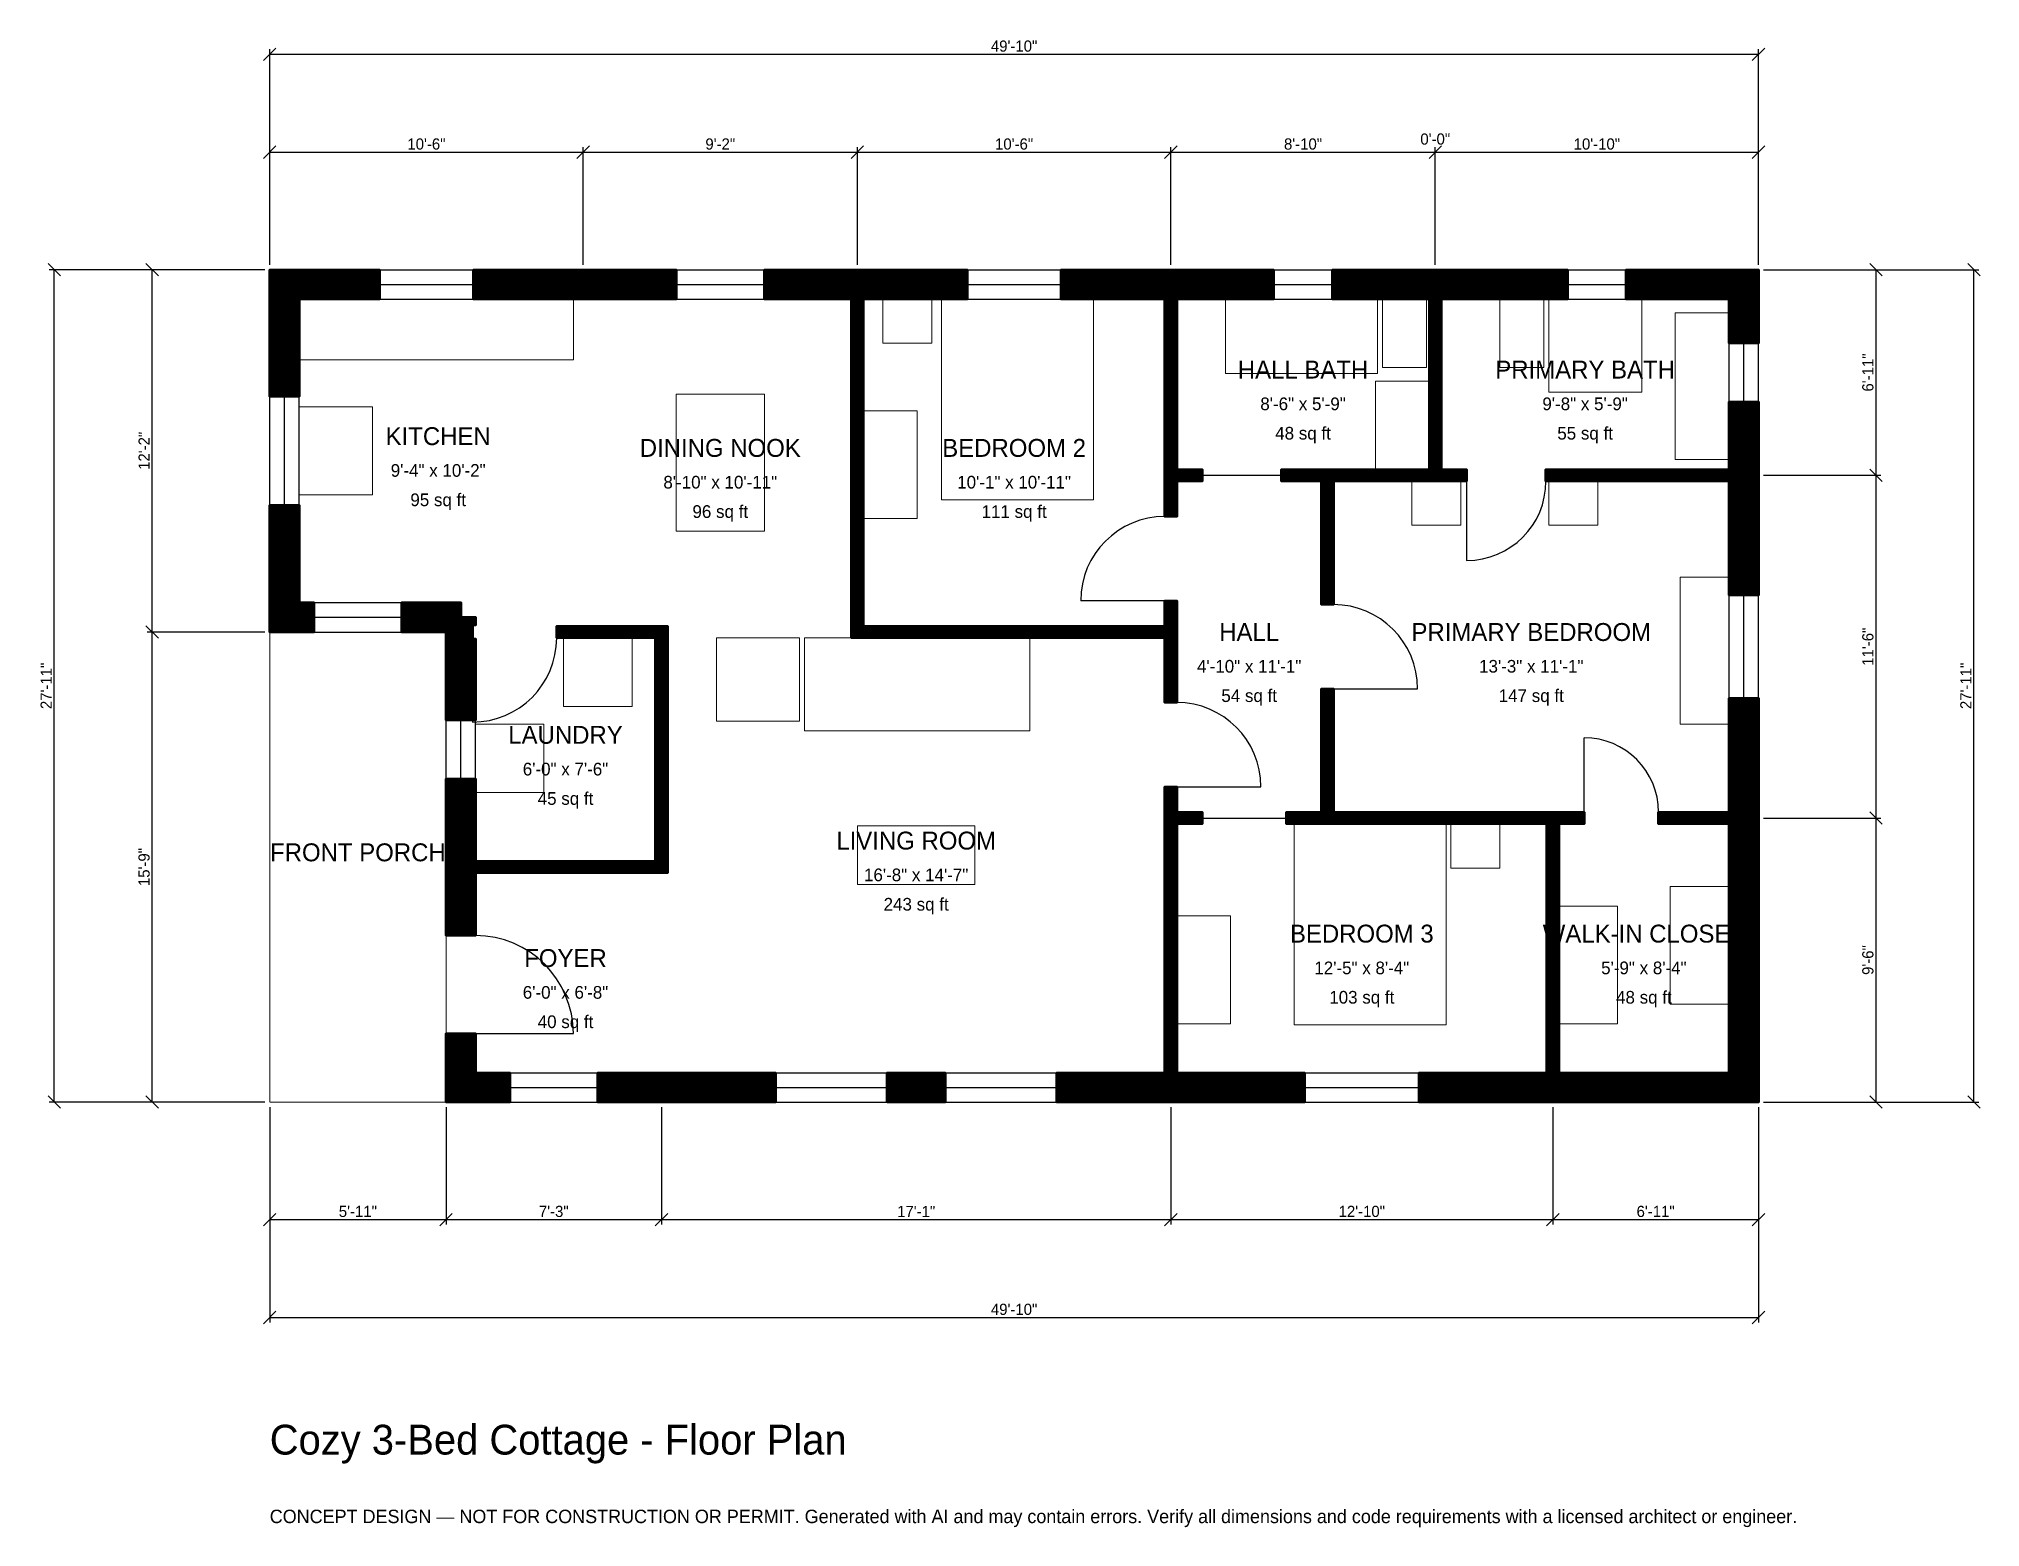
# Model space of a CAD drawing. Header units: inches. Extents: x -93 to 688, y -171 to 427.
import ezdxf
from ezdxf.enums import TextEntityAlignment as Align

# ---------------------------------------------------------------- set-up
doc = ezdxf.new("R2010")
doc.units = ezdxf.units.IN
doc.header["$MEASUREMENT"] = 0
doc.linetypes.add('DASHED', pattern=[0.6, 0.5, -0.1])
for name, color, linetype, lineweight in [('A-ANNO-DIMS', 1, 'Continuous', 13), ('A-ANNO-TEXT', 7, 'Continuous', 18), ('A-AREA-IDEN', 7, 'Continuous', 18), ('A-DOOR', 2, 'Continuous', 25), ('A-FLOR-FIXT', 9, 'Continuous', 13), ('A-FURN', 9, 'Continuous', 13), ('A-GLAZ', 4, 'Continuous', 25), ('A-SITE-PAVE', 8, 'Continuous', 13), ('A-WALL', 7, 'Continuous', 50), ('A-WALL-PATT', 8, 'Continuous', 13)]:
    doc.layers.add(name, color=color, linetype=linetype, lineweight=lineweight)
doc.dimstyles.new('PLAN', dxfattribs={"dimtxt": 4.5, "dimasz": 3, "dimexe": 2, "dimexo": 2, "dimgap": 1, "dimtad": 1, "dimdec": 0, "dimlunit": 4, "dimtsz": 2.5, "dimcen": 2.5, "dimclrd": 1, "dimclre": 1, "dimazin": 3, "dimtfac": 1, "dimtmove": 0, "dimatfit": 3})

msp = doc.modelspace()

# ---------------------------------------------------------------- hatches: boundary and pattern name
at = {"layer": 'A-WALL-PATT'}
h = msp.add_hatch(dxfattribs=at)
h.set_pattern_fill('ANSI31', color=8, scale=0.8)
h.paths.add_polyline_path([(356.2992, 0), (316.4042, 0), (316.4042, 11.811), (356.2992, 11.811), (359.8425, 11.811), (359.8425, 111.811), (359.8425, 116.5354), (359.8425, 126.7717), (364.5669, 126.7717), (364.5669, 116.5354), (374.8031, 116.5354), (374.8031, 111.811), (364.5669, 111.811), (364.5669, 11.811), (368.1102, 11.811), (415.9449, 11.811), (415.9449, 0), (368.1102, 0), (364.5669, 0), (364.5669, 0), (359.8425, 0), (359.8425, 0), (356.2992, 0)])
h.paths.add_polyline_path([(248.1627, 0), (248.1627, 11.811), (271.5223, 11.811), (271.5223, 0), (248.1627, 0)])
h.paths.add_polyline_path([(163.3858, 0), (151.5748, 0), (131.8898, 0), (131.8898, 11.811), (151.5748, 11.811), (163.3858, 11.811), (203.2808, 11.811), (203.2808, 0), (163.3858, 0)])
h.paths.add_polyline_path([(82.6772, 0), (82.6772, 0), (70.8661, 0), (70.8661, 0), (70.8661, 0), (70.8661, 11.811), (70.8661, 11.811), (70.8661, 27.5591), (82.6772, 27.5591), (82.6772, 11.811), (96.4567, 11.811), (96.4567, 0), (82.6772, 0)])
h.paths.add_polyline_path([(70.8661, 88.5827), (70.8661, 92.126), (70.8661, 92.126), (70.8661, 96.8504), (70.8661, 96.8504), (70.8661, 100.3937), (70.8661, 129.9213), (82.6772, 129.9213), (82.6772, 100.3937), (82.6772, 96.8504), (155.1181, 96.8504), (155.1181, 186.6142), (128.3465, 186.6142), (123.622, 186.6142), (115.3543, 186.6142), (115.3543, 191.3386), (123.622, 191.3386), (128.3465, 191.3386), (155.1181, 191.3386), (159.8425, 191.3386), (159.8425, 186.6142), (159.8425, 96.8504), (159.8425, 92.126), (155.1181, 92.126), (82.6772, 92.126), (82.6772, 88.5827), (82.6772, 66.9291), (70.8661, 66.9291), (70.8661, 88.5827)])
h.paths.add_polyline_path([(70.8661, 186.6142), (70.8661, 186.6142), (70.8661, 188.9763), (68.5039, 188.9763), (68.5039, 188.9764), (53.1496, 188.9764), (53.1496, 200.7874), (76.7717, 200.7874), (76.7717, 194.8819), (82.6772, 194.8819), (82.6772, 191.7323), (81.4961, 191.7323), (81.4961, 186.2205), (82.6772, 186.2205), (82.6772, 153.5433), (70.8661, 153.5433), (70.8661, 186.6142)])
h.paths.add_polyline_path([(11.811, 188.9764), (11.811, 188.9763), (0, 188.9763), (0, 188.9764), (0, 188.9764), (0, 200.7874), (0, 200.7874), (0, 239.9606), (11.811, 239.9606), (11.811, 200.7874), (17.7165, 200.7874), (17.7165, 188.9764), (11.811, 188.9764)])
h.paths.add_polyline_path([(0, 322.8346), (0, 322.8346), (0, 334.6457), (0, 334.6457), (0, 334.6457), (11.811, 334.6457), (11.811, 334.6457), (44.0945, 334.6457), (44.0945, 322.8346), (11.811, 322.8346), (11.811, 283.6614), (0, 283.6614), (0, 322.8346)])
h.paths.add_polyline_path([(120.0787, 334.6457), (131.8898, 334.6457), (163.3858, 334.6457), (163.3858, 322.8346), (131.8898, 322.8346), (120.0787, 322.8346), (81.8898, 322.8346), (81.8898, 334.6457), (120.0787, 334.6457)])
h.paths.add_polyline_path([(230.315, 334.6457), (233.8583, 334.6457), (233.8583, 334.6457), (238.5827, 334.6457), (238.5827, 334.6457), (242.126, 334.6457), (280.315, 334.6457), (280.315, 322.8346), (242.126, 322.8346), (238.5827, 322.8346), (238.5827, 191.3386), (359.8425, 191.3386), (359.8425, 201.5748), (364.5669, 201.5748), (364.5669, 191.3386), (364.5669, 186.6142), (364.5669, 160.6299), (359.8425, 160.6299), (359.8425, 186.6142), (238.5827, 186.6142), (233.8583, 186.6142), (233.8583, 191.3386), (233.8583, 322.8346), (230.315, 322.8346), (198.8189, 322.8346), (198.8189, 334.6457), (230.315, 334.6457)])
h.paths.add_polyline_path([(356.2992, 334.6457), (359.8425, 334.6457), (359.8425, 334.6457), (364.5669, 334.6457), (364.5669, 334.6457), (368.1102, 334.6457), (403.5433, 334.6457), (403.5433, 322.8346), (368.1102, 322.8346), (364.5669, 322.8346), (364.5669, 254.3307), (374.8031, 254.3307), (374.8031, 249.6063), (364.5669, 249.6063), (364.5669, 235.4331), (359.8425, 235.4331), (359.8425, 249.6063), (359.8425, 254.3307), (359.8425, 322.8346), (356.2992, 322.8346), (318.1102, 322.8346), (318.1102, 334.6457), (356.2992, 334.6457)])
h.paths.add_polyline_path([(462.5984, 334.6457), (466.1417, 334.6457), (466.1417, 334.6457), (470.8661, 334.6457), (470.8661, 334.6457), (474.4094, 334.6457), (521.6535, 334.6457), (521.6535, 322.8346), (474.4094, 322.8346), (470.8661, 322.8346), (470.8661, 254.3307), (481.1024, 254.3307), (481.1024, 249.6063), (470.8661, 249.6063), (466.1417, 249.6063), (466.1417, 249.6063), (427.5591, 249.6063), (427.5591, 200), (422.8346, 200), (422.8346, 249.6063), (406.6929, 249.6063), (406.6929, 254.3307), (422.8346, 254.3307), (422.8346, 254.3307), (427.5591, 254.3307), (466.1417, 254.3307), (466.1417, 322.8346), (462.5984, 322.8346), (427.1654, 322.8346), (427.1654, 334.6457), (462.5984, 334.6457)])
h.paths.add_polyline_path([(586.6142, 334.6457), (586.6142, 334.6457), (598.4252, 334.6457), (598.4252, 334.6457), (598.4252, 334.6457), (598.4252, 322.8346), (598.4252, 322.8346), (598.4252, 305.1181), (586.6142, 305.1181), (586.6142, 322.8346), (545.2756, 322.8346), (545.2756, 334.6457), (586.6142, 334.6457)])
h.paths.add_polyline_path([(598.4252, 257.874), (598.4252, 257.874), (598.4252, 254.3307), (598.4252, 254.3307), (598.4252, 249.6063), (598.4252, 249.6063), (598.4252, 203.7402), (586.6142, 203.7402), (586.6142, 246.063), (586.6142, 246.063), (586.6142, 249.6063), (512.9921, 249.6063), (512.9921, 254.3307), (586.6142, 254.3307), (586.6142, 281.4961), (598.4252, 281.4961), (598.4252, 257.874)])
h.paths.add_polyline_path([(598.4252, 116.5354), (598.4252, 116.5354), (598.4252, 111.811), (598.4252, 111.811), (598.4252, 108.2677), (598.4252, 108.2677), (598.4252, 11.811), (598.4252, 11.811), (598.4252, 0), (598.4252, 0), (598.4252, 0), (586.6142, 0), (586.6142, 0), (521.6535, 0), (518.1102, 0), (518.1102, 0), (513.3858, 0), (513.3858, 0), (509.8425, 0), (462.0079, 0), (462.0079, 11.811), (509.8425, 11.811), (513.3858, 11.811), (513.3858, 111.811), (427.5591, 111.811), (422.8346, 111.811), (422.8346, 111.811), (408.6614, 111.811), (408.6614, 116.5354), (422.8346, 116.5354), (422.8346, 166.1417), (427.5591, 166.1417), (427.5591, 116.5354), (513.3858, 116.5354), (518.1102, 116.5354), (528.3465, 116.5354), (528.3465, 111.811), (518.1102, 111.811), (518.1102, 11.811), (521.6535, 11.811), (586.6142, 11.811), (586.6142, 111.811), (558.2677, 111.811), (558.2677, 116.5354), (586.6142, 116.5354), (586.6142, 120.0787), (586.6142, 120.0787), (586.6142, 162.4016), (598.4252, 162.4016), (598.4252, 116.5354)])

# ---------------------------------------------------------------- linework, layer by layer
at = {"layer": 'A-DOOR'}
for p, q in [((374.8031, 251.9685), (406.6929, 251.9685)), ((481.1024, 249.6063), (481.1024, 217.7165)), ((359.8425, 201.5748), (325.9843, 201.5748)), ((81.4961, 186.6142), (81.4961, 152.7559)), ((427.5591, 166.1417), (461.4173, 166.1417)), ((528.3465, 116.5354), (528.3465, 146.4567)), ((364.5669, 126.7717), (398.4252, 126.7717)), ((374.8031, 114.1732), (408.6614, 114.1732)), ((82.6772, 27.5591), (122.0472, 27.5591))]:
    msp.add_line(p, q, dxfattribs=at)
for centre, radius, start, end in [((481.1024, 249.6063), 31.8898, 270, 360), ((359.8425, 201.5748), 33.8583, 90, 180), ((427.5591, 166.1417), 33.8583, 0, 90), ((81.4961, 186.6142), 33.8583, 270, 360), ((364.5669, 126.7717), 33.8583, 0, 90), ((528.3465, 116.5354), 29.9213, 0, 90), ((82.6772, 27.5591), 39.3701, 0, 90)]:
    msp.add_arc(centre, radius, start, end, dxfattribs=at)
at = {"layer": 'A-FLOR-FIXT'}
for points in [[(11.811, 298.4252), (122.0472, 298.4252), (122.0472, 322.8346), (11.811, 322.8346)], [(384.252, 292.9134), (445.2756, 292.9134), (445.2756, 322.8346), (384.252, 322.8346)], [(447.2441, 295.2756), (464.9606, 295.2756), (464.9606, 322.8346), (447.2441, 322.8346)], [(494.4882, 295.2756), (512.2047, 295.2756), (512.2047, 322.8346), (494.4882, 322.8346)], [(514.1732, 285.4331), (551.5748, 285.4331), (551.5748, 322.8346), (514.1732, 322.8346)], [(564.9606, 258.2677), (586.6142, 258.2677), (586.6142, 317.3228), (564.9606, 317.3228)], [(444.4882, 254.3307), (466.1417, 254.3307), (466.1417, 289.7638), (444.4882, 289.7638)]]:
    msp.add_lwpolyline(points, close=True, dxfattribs=at)
at = {"layer": 'A-FURN'}
for points in [[(246.4567, 305.1181), (266.1417, 305.1181), (266.1417, 322.8346), (246.4567, 322.8346)], [(270.0787, 242.126), (331.1024, 242.126), (331.1024, 322.8346), (270.0787, 322.8346)], [(163.3858, 229.5276), (198.8189, 229.5276), (198.8189, 284.6457), (163.3858, 284.6457)], [(11.811, 244.0945), (41.3386, 244.0945), (41.3386, 279.5276), (11.811, 279.5276)], [(238.5827, 234.6457), (260.2362, 234.6457), (260.2362, 277.9528), (238.5827, 277.9528)], [(459.0551, 231.8898), (478.7402, 231.8898), (478.7402, 249.6063), (459.0551, 249.6063)], [(514.1732, 231.8898), (533.8583, 231.8898), (533.8583, 249.6063), (514.1732, 249.6063)], [(566.9291, 151.9685), (586.6142, 151.9685), (586.6142, 211.0236), (566.9291, 211.0236)], [(118.1102, 159.0551), (145.6693, 159.0551), (145.6693, 186.6142), (118.1102, 186.6142)], [(179.5276, 153.1496), (212.9921, 153.1496), (212.9921, 186.6142), (179.5276, 186.6142)], [(214.9606, 149.2126), (305.5118, 149.2126), (305.5118, 186.6142), (214.9606, 186.6142)], [(82.6772, 124.4094), (110.2362, 124.4094), (110.2362, 151.9685), (82.6772, 151.9685)], [(236.2205, 87.4016), (283.4646, 87.4016), (283.4646, 111.0236), (236.2205, 111.0236)], [(411.811, 31.1024), (472.8346, 31.1024), (472.8346, 111.811), (411.811, 111.811)], [(474.8031, 94.0945), (494.4882, 94.0945), (494.4882, 111.811), (474.8031, 111.811)], [(562.9921, 39.3701), (586.6142, 39.3701), (586.6142, 86.6142), (562.9921, 86.6142)], [(518.1102, 31.4961), (541.7323, 31.4961), (541.7323, 78.7402), (518.1102, 78.7402)], [(364.5669, 31.4961), (386.2205, 31.4961), (386.2205, 74.8031), (364.5669, 74.8031)]]:
    msp.add_lwpolyline(points, close=True, dxfattribs=at)
at = {"layer": 'A-GLAZ'}
for p, q in [((44.0945, 334.6457), (81.8898, 334.6457)), ((44.0945, 328.7402), (81.8898, 328.7402)), ((163.3858, 334.6457), (198.8189, 334.6457)), ((163.3858, 328.7402), (198.8189, 328.7402)), ((280.315, 334.6457), (318.1102, 334.6457)), ((280.315, 328.7402), (318.1102, 328.7402)), ((403.5433, 334.6457), (427.1654, 334.6457)), ((403.5433, 328.7402), (427.1654, 328.7402)), ((521.6535, 334.6457), (545.2756, 334.6457)), ((521.6535, 328.7402), (545.2756, 328.7402)), ((44.0945, 322.8346), (81.8898, 322.8346)), ((163.3858, 322.8346), (198.8189, 322.8346)), ((280.315, 322.8346), (318.1102, 322.8346)), ((403.5433, 322.8346), (427.1654, 322.8346)), ((521.6535, 322.8346), (545.2756, 322.8346)), ((586.6142, 281.4961), (586.6142, 305.1181)), ((592.5197, 281.4961), (592.5197, 305.1181)), ((598.4252, 281.4961), (598.4252, 305.1181)), ((0, 239.9606), (0, 283.6614)), ((5.9055, 239.9606), (5.9055, 283.6614)), ((11.811, 239.9606), (11.811, 283.6614)), ((586.6142, 162.4016), (586.6142, 203.7402)), ((592.5197, 162.4016), (592.5197, 203.7402)), ((598.4252, 162.4016), (598.4252, 203.7402)), ((17.7165, 200.7874), (53.1496, 200.7874)), ((17.7165, 194.8819), (53.1496, 194.8819)), ((17.7165, 188.9764), (53.1496, 188.9764)), ((70.8661, 129.9213), (70.8661, 153.5433)), ((76.7717, 129.9213), (76.7717, 153.5433)), ((82.6772, 129.9213), (82.6772, 153.5433)), ((96.4567, 11.811), (131.8898, 11.811)), ((203.2808, 11.811), (248.1627, 11.811)), ((271.5223, 11.811), (316.4042, 11.811)), ((415.9449, 11.811), (462.0079, 11.811)), ((96.4567, 5.9055), (131.8898, 5.9055)), ((96.4567, 0), (131.8898, 0)), ((203.2808, 5.9055), (248.1627, 5.9055)), ((203.2808, 0), (248.1627, 0)), ((271.5223, 5.9055), (316.4042, 5.9055)), ((271.5223, 0), (316.4042, 0)), ((415.9449, 5.9055), (462.0079, 5.9055)), ((415.9449, 0), (462.0079, 0))]:
    msp.add_line(p, q, dxfattribs=at)
at = {"layer": 'A-SITE-PAVE', "linetype": 'DASHED'}
msp.add_lwpolyline([(0, 0), (70.8661, 0), (70.8661, 188.9764), (0, 188.9764)], close=True, dxfattribs=at)
at = {"layer": 'A-WALL'}
for points in [[(0, 322.8346), (0, 322.8346), (0, 334.6457), (0, 334.6457), (0, 334.6457), (11.811, 334.6457), (11.811, 334.6457), (44.0945, 334.6457), (44.0945, 322.8346), (11.811, 322.8346), (11.811, 283.6614), (0, 283.6614), (0, 322.8346)], [(120.0787, 334.6457), (131.8898, 334.6457), (163.3858, 334.6457), (163.3858, 322.8346), (131.8898, 322.8346), (120.0787, 322.8346), (81.8898, 322.8346), (81.8898, 334.6457), (120.0787, 334.6457)], [(230.315, 334.6457), (233.8583, 334.6457), (233.8583, 334.6457), (238.5827, 334.6457), (238.5827, 334.6457), (242.126, 334.6457), (280.315, 334.6457), (280.315, 322.8346), (242.126, 322.8346), (238.5827, 322.8346), (238.5827, 191.3386), (359.8425, 191.3386), (359.8425, 201.5748), (364.5669, 201.5748), (364.5669, 191.3386), (364.5669, 186.6142), (364.5669, 160.6299), (359.8425, 160.6299), (359.8425, 186.6142), (238.5827, 186.6142), (233.8583, 186.6142), (233.8583, 191.3386), (233.8583, 322.8346), (230.315, 322.8346), (198.8189, 322.8346), (198.8189, 334.6457), (230.315, 334.6457)], [(356.2992, 334.6457), (359.8425, 334.6457), (359.8425, 334.6457), (364.5669, 334.6457), (364.5669, 334.6457), (368.1102, 334.6457), (403.5433, 334.6457), (403.5433, 322.8346), (368.1102, 322.8346), (364.5669, 322.8346), (364.5669, 254.3307), (374.8031, 254.3307), (374.8031, 249.6063), (364.5669, 249.6063), (364.5669, 235.4331), (359.8425, 235.4331), (359.8425, 249.6063), (359.8425, 254.3307), (359.8425, 322.8346), (356.2992, 322.8346), (318.1102, 322.8346), (318.1102, 334.6457), (356.2992, 334.6457)], [(462.5984, 334.6457), (466.1417, 334.6457), (466.1417, 334.6457), (470.8661, 334.6457), (470.8661, 334.6457), (474.4094, 334.6457), (521.6535, 334.6457), (521.6535, 322.8346), (474.4094, 322.8346), (470.8661, 322.8346), (470.8661, 254.3307), (481.1024, 254.3307), (481.1024, 249.6063), (470.8661, 249.6063), (466.1417, 249.6063), (466.1417, 249.6063), (427.5591, 249.6063), (427.5591, 200), (422.8346, 200), (422.8346, 249.6063), (406.6929, 249.6063), (406.6929, 254.3307), (422.8346, 254.3307), (422.8346, 254.3307), (427.5591, 254.3307), (466.1417, 254.3307), (466.1417, 322.8346), (462.5984, 322.8346), (427.1654, 322.8346), (427.1654, 334.6457), (462.5984, 334.6457)], [(586.6142, 334.6457), (586.6142, 334.6457), (598.4252, 334.6457), (598.4252, 334.6457), (598.4252, 334.6457), (598.4252, 322.8346), (598.4252, 322.8346), (598.4252, 305.1181), (586.6142, 305.1181), (586.6142, 322.8346), (545.2756, 322.8346), (545.2756, 334.6457), (586.6142, 334.6457)], [(598.4252, 257.874), (598.4252, 257.874), (598.4252, 254.3307), (598.4252, 254.3307), (598.4252, 249.6063), (598.4252, 249.6063), (598.4252, 203.7402), (586.6142, 203.7402), (586.6142, 246.063), (586.6142, 246.063), (586.6142, 249.6063), (512.9921, 249.6063), (512.9921, 254.3307), (586.6142, 254.3307), (586.6142, 281.4961), (598.4252, 281.4961), (598.4252, 257.874)], [(11.811, 188.9764), (11.811, 188.9763), (0, 188.9763), (0, 188.9764), (0, 188.9764), (0, 200.7874), (0, 200.7874), (0, 239.9606), (11.811, 239.9606), (11.811, 200.7874), (17.7165, 200.7874), (17.7165, 188.9764), (11.811, 188.9764)], [(70.8661, 186.6142), (70.8661, 186.6142), (70.8661, 188.9763), (68.5039, 188.9763), (68.5039, 188.9764), (53.1496, 188.9764), (53.1496, 200.7874), (76.7717, 200.7874), (76.7717, 194.8819), (82.6772, 194.8819), (82.6772, 191.7323), (81.4961, 191.7323), (81.4961, 186.2205), (82.6772, 186.2205), (82.6772, 153.5433), (70.8661, 153.5433), (70.8661, 186.6142)], [(70.8661, 88.5827), (70.8661, 92.126), (70.8661, 92.126), (70.8661, 96.8504), (70.8661, 96.8504), (70.8661, 100.3937), (70.8661, 129.9213), (82.6772, 129.9213), (82.6772, 100.3937), (82.6772, 96.8504), (155.1181, 96.8504), (155.1181, 186.6142), (128.3465, 186.6142), (123.622, 186.6142), (115.3543, 186.6142), (115.3543, 191.3386), (123.622, 191.3386), (128.3465, 191.3386), (155.1181, 191.3386), (159.8425, 191.3386), (159.8425, 186.6142), (159.8425, 96.8504), (159.8425, 92.126), (155.1181, 92.126), (82.6772, 92.126), (82.6772, 88.5827), (82.6772, 66.9291), (70.8661, 66.9291), (70.8661, 88.5827)], [(598.4252, 116.5354), (598.4252, 116.5354), (598.4252, 111.811), (598.4252, 111.811), (598.4252, 108.2677), (598.4252, 108.2677), (598.4252, 11.811), (598.4252, 11.811), (598.4252, 0), (598.4252, 0), (598.4252, 0), (586.6142, 0), (586.6142, 0), (521.6535, 0), (518.1102, 0), (518.1102, 0), (513.3858, 0), (513.3858, 0), (509.8425, 0), (462.0079, 0), (462.0079, 11.811), (509.8425, 11.811), (513.3858, 11.811), (513.3858, 111.811), (427.5591, 111.811), (422.8346, 111.811), (422.8346, 111.811), (408.6614, 111.811), (408.6614, 116.5354), (422.8346, 116.5354), (422.8346, 166.1417), (427.5591, 166.1417), (427.5591, 116.5354), (513.3858, 116.5354), (518.1102, 116.5354), (528.3465, 116.5354), (528.3465, 111.811), (518.1102, 111.811), (518.1102, 11.811), (521.6535, 11.811), (586.6142, 11.811), (586.6142, 111.811), (558.2677, 111.811), (558.2677, 116.5354), (586.6142, 116.5354), (586.6142, 120.0787), (586.6142, 120.0787), (586.6142, 162.4016), (598.4252, 162.4016), (598.4252, 116.5354)], [(356.2992, 0), (316.4042, 0), (316.4042, 11.811), (356.2992, 11.811), (359.8425, 11.811), (359.8425, 111.811), (359.8425, 116.5354), (359.8425, 126.7717), (364.5669, 126.7717), (364.5669, 116.5354), (374.8031, 116.5354), (374.8031, 111.811), (364.5669, 111.811), (364.5669, 11.811), (368.1102, 11.811), (415.9449, 11.811), (415.9449, 0), (368.1102, 0), (364.5669, 0), (364.5669, 0), (359.8425, 0), (359.8425, 0), (356.2992, 0)], [(82.6772, 0), (82.6772, 0), (70.8661, 0), (70.8661, 0), (70.8661, 0), (70.8661, 11.811), (70.8661, 11.811), (70.8661, 27.5591), (82.6772, 27.5591), (82.6772, 11.811), (96.4567, 11.811), (96.4567, 0), (82.6772, 0)], [(163.3858, 0), (151.5748, 0), (131.8898, 0), (131.8898, 11.811), (151.5748, 11.811), (163.3858, 11.811), (203.2808, 11.811), (203.2808, 0), (163.3858, 0)], [(248.1627, 0), (248.1627, 11.811), (271.5223, 11.811), (271.5223, 0), (248.1627, 0)]]:
    msp.add_lwpolyline(points, close=True, dxfattribs=at)

# ---------------------------------------------------------------- texts
at = {"layer": 'A-ANNO-TEXT'}
for s, height, p in [('Cozy 3-Bed Cottage - Floor Plan', 12, (0, -141.7323)), ('CONCEPT DESIGN — NOT FOR CONSTRUCTION OR PERMIT. Generated with AI and may contain errors. Verify all dimensions and code requirements with a licensed architect or engineer.', 5.4, (0, -169.2913))]:
    msp.add_text(s, height=height, dxfattribs=at).set_placement(p)
at = {"layer": 'A-AREA-IDEN'}
for s, height, p in [('HALL BATH', 7.2, (415.3543, 294.4882)), ('PRIMARY BATH', 7.2, (528.7402, 294.4882)), ('8\'-6" x 5\'-9"', 5.1, (415.3543, 280.7087)), ('9\'-8" x 5\'-9"', 5.1, (528.7402, 280.7087)), ('KITCHEN', 7.2, (67.7165, 267.7165)), ('DINING NOOK', 7.2, (181.1024, 262.9921)), ('BEDROOM 2', 7.2, (299.2126, 262.9921)), ('48 sq ft', 5.1, (415.3543, 268.8976)), ('55 sq ft', 5.1, (528.7402, 268.8976)), ('9\'-4" x 10\'-2"', 5.1, (67.7165, 253.937)), ('8\'-10" x 10\'-11"', 5.1, (181.1024, 249.2126)), ('10\'-1" x 10\'-11"', 5.1, (299.2126, 249.2126)), ('95 sq ft', 5.1, (67.7165, 242.126)), ('96 sq ft', 5.1, (181.1024, 237.4016)), ('111 sq ft', 5.1, (299.2126, 237.4016)), ('HALL', 7.2, (393.7008, 188.9764)), ('PRIMARY BEDROOM', 7.2, (507.0866, 188.9764)), ('4\'-10" x 11\'-1"', 5.1, (393.7008, 175.1969)), ('13\'-3" x 11\'-1"', 5.1, (507.0866, 175.1969)), ('54 sq ft', 5.1, (393.7008, 163.3858)), ('147 sq ft', 5.1, (507.0866, 163.3858)), ('LAUNDRY', 7.2, (118.8976, 147.6378)), ('6\'-0" x 7\'-6"', 5.1, (118.8976, 133.8583)), ('45 sq ft', 5.1, (118.8976, 122.0472)), ('FRONT PORCH', 7.2, (35.4331, 100.3937)), ('LIVING ROOM', 7.2, (259.8425, 105.1181)), ('16\'-8" x 14\'-7"', 5.1, (259.8425, 91.3386)), ('243 sq ft', 5.1, (259.8425, 79.5276)), ('BEDROOM 3', 7.2, (438.9764, 67.7165)), ('WALK-IN CLOSET', 7.2, (552.3622, 67.7165)), ('FOYER', 7.2, (118.8976, 57.874)), ('12\'-5" x 8\'-4"', 5.1, (438.9764, 53.937)), ('5\'-9" x 8\'-4"', 5.1, (552.3622, 53.937)), ('6\'-0" x 6\'-8"', 5.1, (118.8976, 44.0945)), ('103 sq ft', 5.1, (438.9764, 42.126)), ('48 sq ft', 5.1, (552.3622, 42.126)), ('40 sq ft', 5.1, (118.8976, 32.2835))]:
    msp.add_text(s, height=height, dxfattribs=at).set_placement(p, align=Align.MIDDLE_CENTER)

# ---------------------------------------------------------------- dimensions: what is measured, and where the dimension line sits
at = {"layer": 'A-ANNO-DIMS'}
for base, p1, p2, text in [((0, 421.2598), (0, 334.6457), (598.4252, 334.6457), '49\'-10"'), ((0, 381.8898), (0, 334.6457), (125.9843, 334.6457), '10\'-6"'), ((125.9843, 381.8898), (125.9843, 334.6457), (236.2205, 334.6457), '9\'-2"'), ((236.2205, 381.8898), (236.2205, 334.6457), (362.2047, 334.6457), '10\'-6"'), ((362.2047, 381.8898), (362.2047, 334.6457), (468.5039, 334.6457), '8\'-10"'), ((468.5039, 381.8898), (468.5039, 334.6457), (468.5039, 334.6457), '0\'-0"'), ((468.5039, 381.8898), (468.5039, 334.6457), (598.4252, 334.6457), '10\'-10"'), ((0, -47.2441), (0, 0), (70.8661, 0), '5\'-11"'), ((0, -86.6142), (0, 0), (598.4252, 0), '49\'-10"'), ((70.8661, -47.2441), (70.8661, 0), (157.4803, 0), '7\'-3"'), ((157.4803, -47.2441), (157.4803, 0), (362.2047, 0), '17\'-1"'), ((362.2047, -47.2441), (362.2047, 0), (515.748, 0), '12\'-10"'), ((515.748, -47.2441), (515.748, 0), (598.4252, 0), '6\'-11"')]:
    msp.add_linear_dim(base=base, p1=p1, p2=p2, text=text, dimstyle='PLAN', dxfattribs=at).render()
for base, p1, p2, text in [((-86.6142, 0), (0, 0), (0, 334.6457), '27\'-11"'), ((-47.2441, 188.9764), (0, 188.9764), (0, 334.6457), '12\'-2"'), ((645.6693, 251.9685), (598.4252, 251.9685), (598.4252, 334.6457), '6\'-11"'), ((685.0394, 0), (598.4252, 0), (598.4252, 334.6457), '27\'-11"'), ((645.6693, 114.1732), (598.4252, 114.1732), (598.4252, 251.9685), '11\'-6"'), ((-47.2441, 0), (0, 0), (0, 188.9764), '15\'-9"'), ((645.6693, 0), (598.4252, 0), (598.4252, 114.1732), '9\'-6"')]:
    msp.add_linear_dim(base=base, p1=p1, p2=p2, angle=90, text=text, dimstyle='PLAN', dxfattribs=at).render()

doc.saveas('drawing.dxf')
